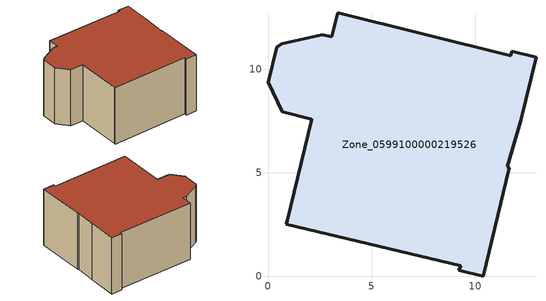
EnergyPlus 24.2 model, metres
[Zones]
Zone_0599100000219526
 floor ground (C_G): 0.68,11.23 2.63,11.66 3.08,11.56 3.37,12.72 11.72,10.65 11.77,10.85 12.94,10.57 12.2,7.52 11.54,5.28 11.65,5.25 10.38,0 9.22,0.28 9.3,0.51 0.88,2.52 0.93,2.67 2.12,7.58 0.68,7.93 0,9.37 0.42,11.06 z0
 wall outside (C_F): 0,9.37 0.68,7.93 2.12,7.58 0.93,2.67 0.88,2.52 9.3,0.51 9.22,0.28 10.38,0 11.65,5.25 11.54,5.28 12.2,7.52 12.94,10.57 11.77,10.85 11.72,10.65 3.37,12.72 3.08,11.56 2.63,11.66 0.68,11.23 0.42,11.06 0,9.37 z0:6.58
 roof outside (C_R): 0.88,2.52 9.3,0.51 9.22,0.28 10.38,0 11.65,5.25 11.54,5.28 12.2,7.52 12.94,10.57 11.77,10.85 11.72,10.65 3.37,12.72 3.08,11.56 2.63,11.66 0.68,11.23 0.42,11.06 0,9.37 0.68,7.93 2.12,7.58 0.93,2.67 z6.58
[BUILDING]
Pand.0599100000219526: North Axis=0; Terrain=City; Loads Convergence Tolerance Value=0.04; Temperature Convergence Tolerance Value=0.4; Solar Distribution=FullExterior; Maximum Number of Warmup Days=25; Minimum Number of Warmup Days=1
[Site:Location]
Rotterdam.The.Hague.AP_ZH_NLD Design_Conditions: Latitude=51.96; Longitude=4.45; Time Zone=1; Elevation=-4.5
[SITE:GROUNDTEMPERATURE:BUILDINGSURFACE]
18, 18, 18, 18, 18, 18, 18, 18, 18, 18, 18, 18
[MATERIAL] Thermal Absorptance=0.9; Solar Absorptance=0.7; Visible Absorptance=0.7
Name | Roughness | Thickness | Conductivity | Density | Specific Heat
G.TI.1992-2005 | MediumSmooth | 0.15 | 0.06 | 540 | 1210
F.TI.1992-2005 | Rough | 0.3 | 0.12 | 1920 | 840
R.TI.1992-2005 | MediumRough | 0.2 | 0.08 | 1500 | 1000
[CONSTRUCTION]
C_G: G.TI.1992-2005
C_F: F.TI.1992-2005
C_R: R.TI.1992-2005
[ZONE]
Zone_0599100000219526: Type=1; Multiplier=1; Ceiling Height=Autocalculate; Volume=Autocalculate; Floor Area=autocalculate; Part of Total Floor Area=Yes
[ZONEINFILTRATION:DESIGNFLOWRATE]
Infil_Zone_0599100000219526: Zone or ZoneList or Space or SpaceList=Zone_0599100000219526; Schedule=AlwaysOn; Design Flow Rate Calculation Method=Flow/Area; Flow Rate per Floor Area=0.0015; Constant Term Coefficient=1; Temperature Term Coefficient=0; Velocity Term Coefficient=0; Velocity Squared Term Coefficient=0
[HVACTEMPLATE:ZONE:IDEALLOADSAIRSYSTEM]
Zone_0599100000219526: Maximum Heating Supply Air Temperature=50; Minimum Cooling Supply Air Temperature=13; Maximum Heating Supply Air Humidity Ratio=0.0156; Minimum Cooling Supply Air Humidity Ratio=0.0077; Heating Limit=NoLimit; Cooling Limit=NoLimit; Dehumidification Control Type=ConstantSensibleHeatRatio; Cooling Sensible Heat Ratio=0.7; Dehumidification Setpoint=60; Humidification Control Type=None; Humidification Setpoint=30; Outdoor Air Method=None; Outdoor Air Flow Rate per Person=0.00944; Outdoor Air Flow Rate per Zone Floor Area=0; Outdoor Air Flow Rate per Zone=0; Demand Controlled Ventilation Type=None; Outdoor Air Economizer Type=NoEconomizer; Heat Recovery Type=None; Sensible Heat Recovery Effectiveness=0.7; Latent Heat Recovery Effectiveness=0.65
[ZONECONTROL:THERMOSTAT]
ThermostatControl_Zone_0599100000219526: Zone or ZoneList=Zone_0599100000219526; Control Type Schedule=DualSetpointControlType; Control 1=Thermostat_Zone_0599100000219526; Temperature Difference Between Cutout And Setpoint=0
[THERMOSTATSETPOINT:DUALSETPOINT]
Thermostat_Zone_0599100000219526: Heating Setpoint Temperature Schedule=HeatingSetpoint_Zone_0599100000219526; Cooling Setpoint Temperature Schedule=CoolingSetpoint_Zone_0599100000219526
[SCHEDULE:COMPACT]
HeatingSetpoint_Zone_0599100000219526: Through: 12/31, For: AllDays, Until: 24:00, 21
CoolingSetpoint_Zone_0599100000219526: Through: 12/31, For: AllDays, Until: 24:00, 24
DualSetpointControlType: Through: 12/31, For: AllDays, Until: 24:00, 4
AlwaysOn: Through: 12/31, For: AllDays, Until: 24:00, 1
